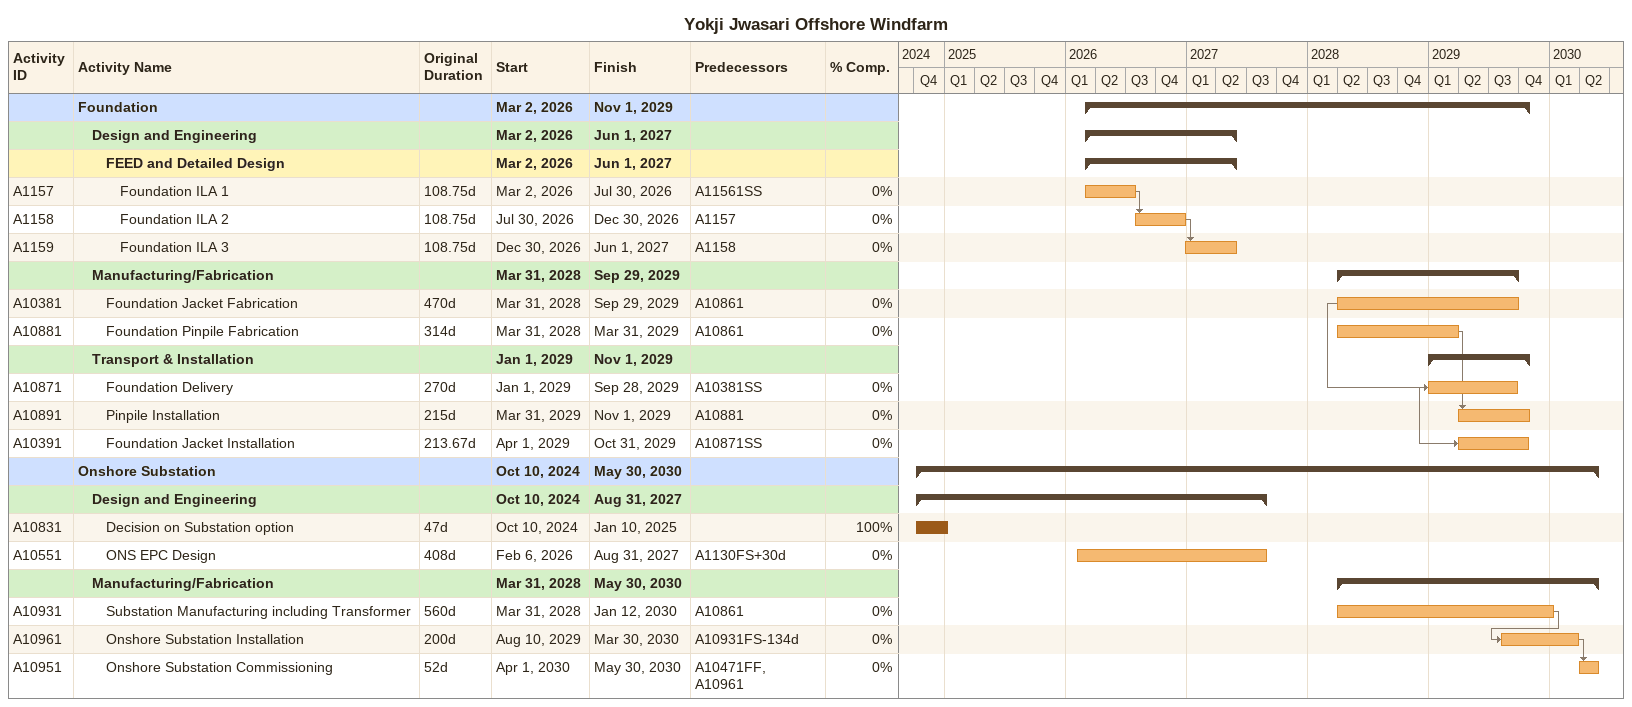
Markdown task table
Yokji Jwasari Offshore Windfarm

| ID | Level | Task | Original duration | Start | Finish | Predecessors | % complete |
|---|---|---|---|---|---|---|---|
|  | 1 | **Foundation** |  | 2026-03-02 | 2029-11-01 |  |  |
|  | 2 | **Design and Engineering** |  | 2026-03-02 | 2027-06-01 |  |  |
|  | 3 | **FEED and Detailed Design** |  | 2026-03-02 | 2027-06-01 |  |  |
| A1157 | 4 | Foundation ILA 1 | 108.75d | 2026-03-02 | 2026-07-30 | A11561SS | 0 |
| A1158 | 4 | Foundation ILA 2 | 108.75d | 2026-07-30 | 2026-12-30 | A1157 | 0 |
| A1159 | 4 | Foundation ILA 3 | 108.75d | 2026-12-30 | 2027-06-01 | A1158 | 0 |
|  | 2 | **Manufacturing/Fabrication** |  | 2028-03-31 | 2029-09-29 |  |  |
| A10381 | 3 | Foundation Jacket Fabrication | 470d | 2028-03-31 | 2029-09-29 | A10861 | 0 |
| A10881 | 3 | Foundation Pinpile Fabrication | 314d | 2028-03-31 | 2029-03-31 | A10861 | 0 |
|  | 2 | **Transport & Installation** |  | 2029-01-01 | 2029-11-01 |  |  |
| A10871 | 3 | Foundation Delivery | 270d | 2029-01-01 | 2029-09-28 | A10381SS | 0 |
| A10891 | 3 | Pinpile Installation | 215d | 2029-03-31 | 2029-11-01 | A10881 | 0 |
| A10391 | 3 | Foundation Jacket Installation | 213.67d | 2029-04-01 | 2029-10-31 | A10871SS | 0 |
|  | 1 | **Onshore Substation** |  | 2024-10-10 | 2030-05-30 |  |  |
|  | 2 | **Design and Engineering** |  | 2024-10-10 | 2027-08-31 |  |  |
| A10831 | 3 | Decision on Substation option | 47d | 2024-10-10 | 2025-01-10 |  | 100 |
| A10551 | 3 | ONS EPC Design | 408d | 2026-02-06 | 2027-08-31 | A1130FS+30d | 0 |
|  | 2 | **Manufacturing/Fabrication** |  | 2028-03-31 | 2030-05-30 |  |  |
| A10931 | 3 | Substation Manufacturing including Transformer | 560d | 2028-03-31 | 2030-01-12 | A10861 | 0 |
| A10961 | 3 | Onshore Substation Installation | 200d | 2029-08-10 | 2030-03-30 | A10931FS-134d | 0 |
| A10951 | 3 | Onshore Substation Commissioning | 52d | 2030-04-01 | 2030-05-30 | A10471FF, A10961 | 0 |
